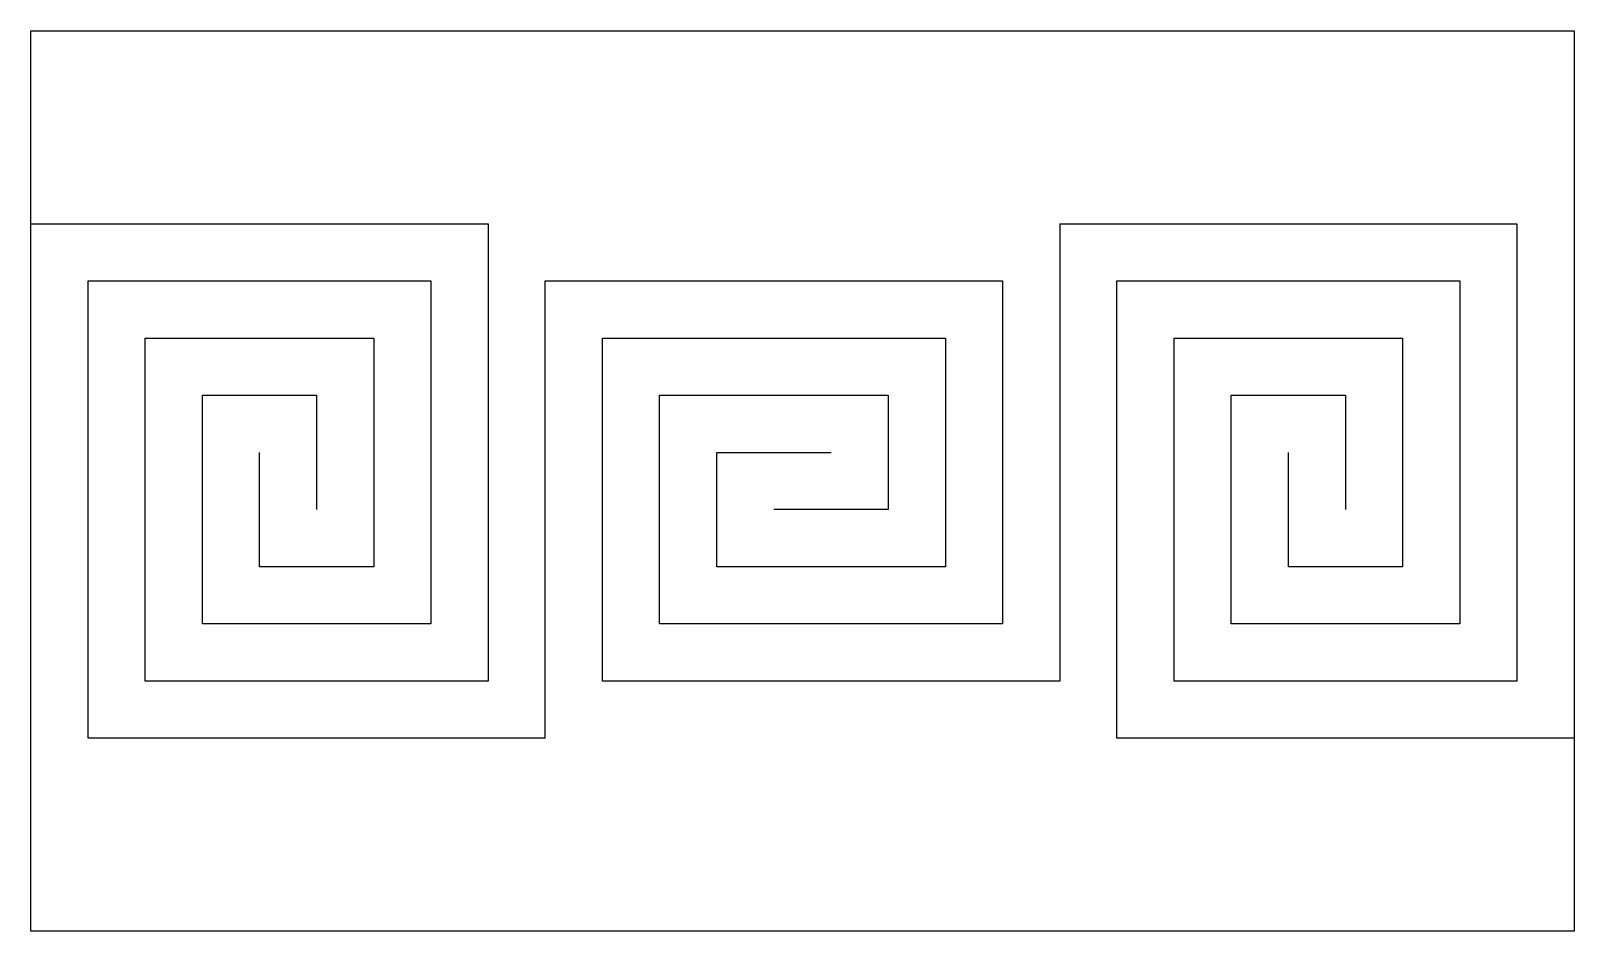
# Model space of a CAD drawing. Header units: millimetres. Extents: x 0 to 120, y 0 to 70.
import ezdxf

# ---------------------------------------------------------------- set-up
doc = ezdxf.new("R2010")
doc.units = ezdxf.units.MM
doc.layers.add('CUT', color=1, linetype='CONTINUOUS')

msp = doc.modelspace()

# ---------------------------------------------------------------- linework, layer by layer
at = {"layer": 'CUT'}
for points in [[(0, 70), (120, 70), (120, 0), (0, 0), (0, 70)], [(0, 55), (35.5556, 55), (35.5556, 19.4444), (8.8889, 19.4444), (8.8889, 46.1111), (26.6667, 46.1111), (26.6667, 28.3333), (17.7778, 28.3333), (17.7778, 37.2222)], [(80, 55), (80, 19.4444), (44.4444, 19.4444), (44.4444, 46.1111), (71.1111, 46.1111), (71.1111, 28.3333), (53.3333, 28.3333), (53.3333, 37.2222), (62.2222, 37.2222)], [(80, 55), (115.5556, 55), (115.5556, 19.4444), (88.8889, 19.4444), (88.8889, 46.1111), (106.6667, 46.1111), (106.6667, 28.3333), (97.7778, 28.3333), (97.7778, 37.2222)], [(40, 15), (4.4444, 15), (4.4444, 50.5556), (31.1111, 50.5556), (31.1111, 23.8889), (13.3333, 23.8889), (13.3333, 41.6667), (22.2222, 41.6667), (22.2222, 32.7778)], [(40, 15), (40, 50.5556), (75.5556, 50.5556), (75.5556, 23.8889), (48.8889, 23.8889), (48.8889, 41.6667), (66.6667, 41.6667), (66.6667, 32.7778), (57.7778, 32.7778)], [(120, 15), (84.4444, 15), (84.4444, 50.5556), (111.1111, 50.5556), (111.1111, 23.8889), (93.3333, 23.8889), (93.3333, 41.6667), (102.2222, 41.6667), (102.2222, 32.7778)]]:
    msp.add_lwpolyline(points, dxfattribs=at)

doc.saveas('drawing.dxf')
